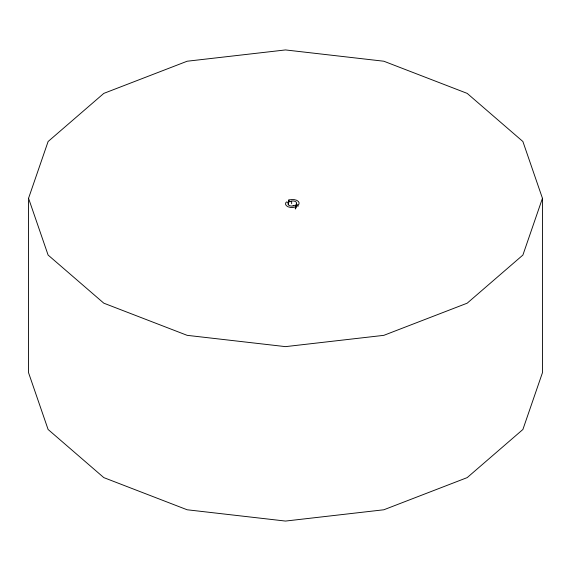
<?xml version="1.0" encoding="UTF-8"?>
<svg xmlns="http://www.w3.org/2000/svg" width="571" height="571" viewBox="0 0 571 571"><rect width="100%" height="100%" fill="white"/><g stroke="black" fill="none" stroke-linecap="round" stroke-linejoin="round"><path stroke-width="0.86" d="M288.455 204.339L288.869 199.957L291.545 199.593A6.402 3.697 0 0 1 298.811 204.432L297.934 205.189L297.934 206.659M295.778 207.095L296.171 205.267L293.002 205.496L293.565 205.817L293.08 205.995A3.947 2.277 0 0 1 288.034 203.333L288.455 202.869L286.721 201.863L285.835 202.619A6.402 3.697 0 0 0 293.109 207.459L295.328 206.83L295.778 207.095L295.778 208.565M28.55 198.287L48.107 141.515L103.808 93.387L187.167 61.225L285.5 49.934L383.833 61.225L467.192 93.387L522.893 141.515L542.45 198.287L542.45 372.713L522.893 429.485L467.192 477.613L383.833 509.775L285.5 521.066L187.167 509.775L103.808 477.613L48.107 429.485L28.55 372.713L28.55 198.287L48.107 255.059L103.808 303.18L187.167 335.341L285.5 346.633L383.833 335.341L467.192 303.18L522.893 255.059L542.45 198.287M296.171 207.473L296.192 204.182L296.613 203.719A3.947 2.277 0 0 0 291.567 201.056L291.082 201.235L291.645 201.556L291.645 203.761M288.476 201.784L291.645 201.556M296.192 204.182L297.934 205.189M295.328 206.83L295.328 209.036M288.869 199.957L288.869 201.427"/></g></svg>
